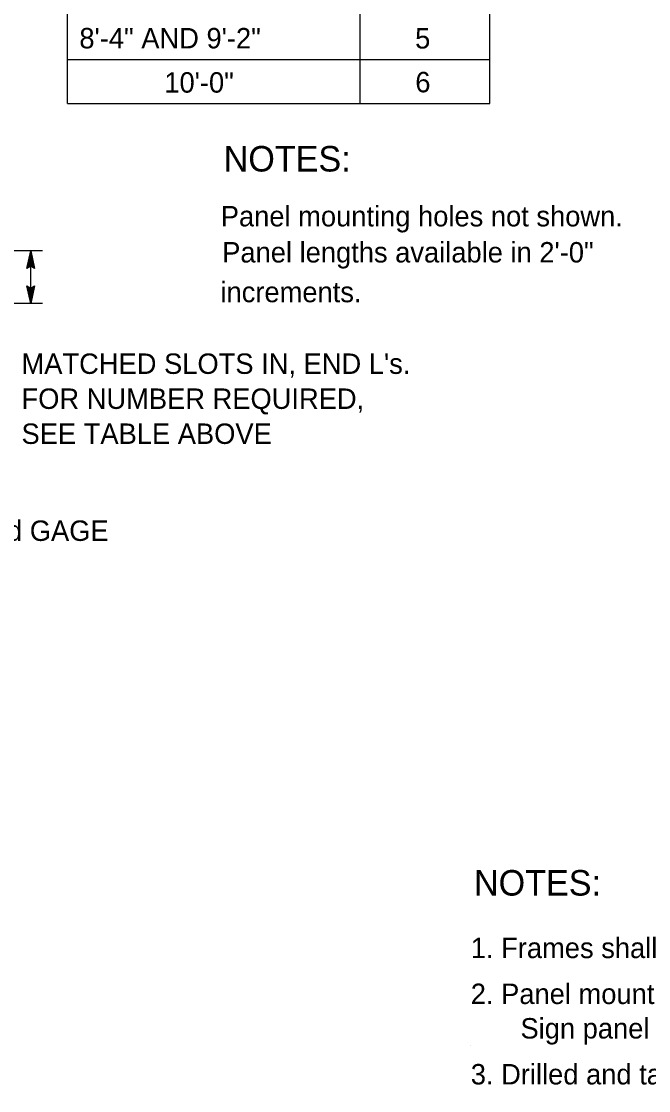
# Model space of a CAD drawing. Extents: x -894 to 866, y -476 to 714.
# Drawn here: x 202.2 to 417.3, y 162.8 to 529.2 of the extents above; entities that cross this region are included whole.
import ezdxf

# ---------------------------------------------------------------- set-up
doc = ezdxf.new("R2010")
doc.units = 0
doc.layers.add('56 Stage 3 Anno', color=7, linetype='Continuous')
doc.layers.add('57 Undefined', color=7, linetype='Continuous')

msp = doc.modelspace()

# ---------------------------------------------------------------- linework, layer by layer
at = {"layer": '56 Stage 3 Anno'}
for p, q in [((209.41, 450.56), (161.98, 450.56)), ((204.07, 444.56), (205.41, 450.56)), ((204.43, 444.78), (205.41, 449.18)), ((204.78, 445.01), (205.41, 447.8)), ((205.41, 432.56), (205.41, 450.56)), ((205.41, 450.56), (205.41, 450.56)), ((205.41, 450.56), (206.74, 444.56)), ((205.41, 449.17), (206.38, 444.79)), ((205.41, 447.8), (206.03, 444.97)), ((205.41, 445.36), (204.07, 444.56)), ((204.07, 444.56), (204.07, 444.56)), ((205.13, 445.19), (205.41, 446.42)), ((205.41, 446.42), (205.67, 445.21)), ((206.74, 444.56), (205.41, 445.36)), ((206.74, 444.56), (206.74, 444.56)), ((205.41, 432.56), (204.08, 438.56)), ((204.08, 438.56), (204.08, 438.56)), ((204.08, 438.56), (205.41, 437.76)), ((205.41, 433.95), (204.44, 438.33)), ((205.41, 435.32), (204.78, 438.15)), ((205.41, 436.7), (205.14, 437.91)), ((205.41, 437.76), (206.75, 438.56)), ((206.75, 438.56), (205.41, 432.56)), ((206.39, 438.34), (205.41, 433.94)), ((206.03, 438.11), (205.41, 435.32)), ((205.69, 437.93), (205.41, 436.7)), ((206.75, 438.56), (206.75, 438.56)), ((209.41, 432.56), (158.87, 432.56)), ((205.41, 432.56), (205.41, 432.56))]:
    msp.add_line(p, q, dxfattribs=at)
at = {"layer": '57 Undefined'}
for p, q in [((217.98, 501.12), (217.98, 602.21)), ((318.44, 501.12), (318.44, 602.21)), ((362.85, 501.12), (362.85, 602.21)), ((217.98, 516.12), (362.85, 516.12)), ((217.98, 501.12), (362.85, 501.12)), ((356.09, 178.29), (356.09, 178.29))]:
    msp.add_line(p, q, dxfattribs=at)

# ---------------------------------------------------------------- texts
for s, height, p in [('8\'-4" AND 9\'-2"', 7, (222.09, 519.98)), ('5', 7, (337.24, 519.93)), ('10\'-0"', 7, (251.23, 504.81)), ('6', 7, (337.31, 504.93)), ('NOTES:', 8.75, (271.58, 477.78)), ('Panel mounting holes not shown.', 7, (270.59, 458.97)), ('Panel lengths available in 2\'-0"', 7, (271.08, 446.6)), ('increments.', 7, (270.48, 432.98)), ("MATCHED SLOTS IN, END L's.", 7, (202.25, 408.42)), ('FOR NUMBER REQUIRED,', 7, (202.25, 396.42)), ('SEE TABLE ABOVE', 7, (202.25, 384.42)), ('Std GAGE', 7, (188.44, 351.18)), ('NOTES:', 8.75, (357.43, 229.62)), ('1. Frames shall be all-welded construction.', 7, (356.33, 208.19)), ('2. Panel mounting holes shall be drilled by template.', 7, (356.33, 192.45)), ('Sign panel may be considered as a template.', 7, (373.37, 180.63)), ('3. Drilled and tapped holes 1/4" may be used where interference', 7, (356.33, 164.89))]:
    msp.add_text(s, height=height, dxfattribs=at).set_placement(p)

doc.saveas('drawing.dxf')
